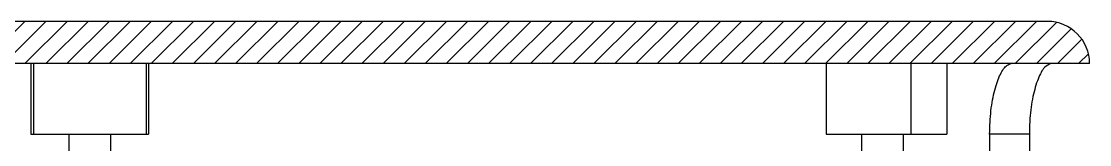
# Model space of a CAD drawing. Header units: millimetres. Extents: x -10 to 1189, y -23 to 841.
# Drawn here: x 610.5 to 838.1, y 679.4 to 705.7 of the extents above; entities that cross this region are included whole.
import ezdxf

# ---------------------------------------------------------------- set-up
doc = ezdxf.new("R2010")
doc.units = ezdxf.units.MM

# ---------------------------------------------------------------- blocks, each defined once
blk = doc.blocks.new('SW_HATCH_0')
at = {"color": 0, "linetype": 'Continuous', "lineweight": 18}
for p, q in [((40.16, 376.91), (49.16, 385.91)), ((44.65, 376.91), (53.65, 385.91)), ((49.14, 376.91), (58.14, 385.91)), ((53.63, 376.91), (62.63, 385.91)), ((58.12, 376.91), (67.12, 385.91)), ((62.61, 376.91), (71.61, 385.91)), ((67.1, 376.91), (76.1, 385.91)), ((71.59, 376.91), (80.59, 385.91)), ((76.08, 376.91), (85.08, 385.91)), ((80.57, 376.91), (89.57, 385.91)), ((85.06, 376.91), (94.06, 385.91)), ((89.55, 376.91), (98.55, 385.91)), ((94.04, 376.91), (103.04, 385.91)), ((98.53, 376.91), (107.53, 385.91)), ((103.02, 376.91), (112.02, 385.91)), ((107.51, 376.91), (116.51, 385.91)), ((112, 376.91), (121, 385.91)), ((116.49, 376.91), (125.49, 385.91)), ((120.98, 376.91), (129.98, 385.91)), ((125.47, 376.91), (134.47, 385.91)), ((129.96, 376.91), (138.96, 385.91)), ((134.45, 376.91), (143.45, 385.91)), ((138.94, 376.91), (147.94, 385.91)), ((143.43, 376.91), (152.43, 385.91)), ((147.92, 376.91), (156.92, 385.91)), ((152.41, 376.91), (161.41, 385.91)), ((156.9, 376.91), (165.9, 385.91)), ((161.39, 376.91), (170.39, 385.91)), ((165.88, 376.91), (174.88, 385.91)), ((170.37, 376.91), (179.37, 385.91)), ((174.86, 376.91), (183.86, 385.91)), ((179.35, 376.91), (188.35, 385.91)), ((183.84, 376.91), (192.84, 385.91)), ((188.33, 376.91), (197.33, 385.91)), ((192.82, 376.91), (201.82, 385.91)), ((197.31, 376.91), (206.31, 385.91)), ((201.8, 376.91), (210.8, 385.91)), ((206.29, 376.91), (215.29, 385.91)), ((210.78, 376.91), (219.78, 385.91)), ((215.27, 376.91), (224.27, 385.91)), ((219.76, 376.91), (228.76, 385.91)), ((224.25, 376.91), (233.25, 385.91)), ((228.74, 376.91), (237.74, 385.91)), ((233.23, 376.91), (242.23, 385.91)), ((237.72, 376.91), (246.72, 385.91)), ((242.21, 376.91), (251.21, 385.91)), ((246.7, 376.91), (255.7, 385.91)), ((251.19, 376.91), (260.19, 385.91)), ((255.68, 376.91), (264.68, 385.91)), ((260.17, 376.91), (268.96, 385.7)), ((264.66, 376.91), (272.09, 384.34)), ((269.15, 376.91), (274.35, 382.11)), ((273.64, 376.91), (275.75, 379.02))]:
    blk.add_line(p, q, dxfattribs=at)

msp = doc.modelspace()

# ---------------------------------------------------------------- linework, layer by layer
at = {"color": 7, "linetype": 'Continuous', "lineweight": 25}
for p, q in [((829.06, 705.67), (421.06, 705.67)), ((838.06, 696.67), (421.06, 696.67)), ((612.53, 696.67), (612.53, 681.67)), ((613.06, 696.67), (613.06, 681.67)), ((637.06, 696.67), (637.06, 681.67)), ((637.59, 696.67), (637.59, 681.67)), ((781.94, 696.67), (781.94, 681.67)), ((799.94, 696.67), (799.94, 681.67)), ((807.66, 696.67), (807.66, 681.67)), ((612.53, 681.67), (613.06, 681.67)), ((613.06, 681.67), (637.06, 681.67)), ((620.56, 681.67), (620.56, 666.67)), ((629.56, 666.67), (629.56, 681.67)), ((637.06, 681.67), (637.59, 681.67)), ((781.94, 681.67), (799.94, 681.67)), ((789.44, 681.67), (789.44, 666.67)), ((798.44, 666.67), (798.44, 681.67)), ((799.94, 681.67), (807.66, 681.67)), ((816.76, 681.67), (816.76, 675.67)), ((825.22, 681.67), (816.76, 681.67)), ((825.22, 681.67), (825.22, 675.67))]:
    msp.add_line(p, q, dxfattribs=at)
msp.add_arc((829.06, 696.67), 9, 0, 90, dxfattribs=at)
for points, knots in [([(816.76, 681.67), (816.82, 683.35), (816.93, 686.73), (817.8, 691.22), (819.02, 694.61), (820.29, 696.41), (821.06, 696.59), (821.37, 696.67)], [0, 0, 0, 0, 0.214568, 0.429137, 0.643653, 0.857968, 1, 1, 1, 1]), ([(829.85, 696.67), (829.38, 696.5), (828.43, 696.17), (827.03, 693.59), (825.92, 689.79), (825.31, 685.57), (825.24, 682.78), (825.22, 681.67)], [0, 0, 0, 0, 0.214544, 0.429104, 0.643386, 0.857792, 1, 1, 1, 1])]:
    msp.add_open_spline(points, degree=3, knots=knots, dxfattribs=at)

# ---------------------------------------------------------------- block references
at = {"color": 7, "linetype": 'Continuous', "lineweight": 18}
msp.add_blockref('SW_HATCH_0', (562.06, 319.75), dxfattribs=at)

doc.saveas('drawing.dxf')
